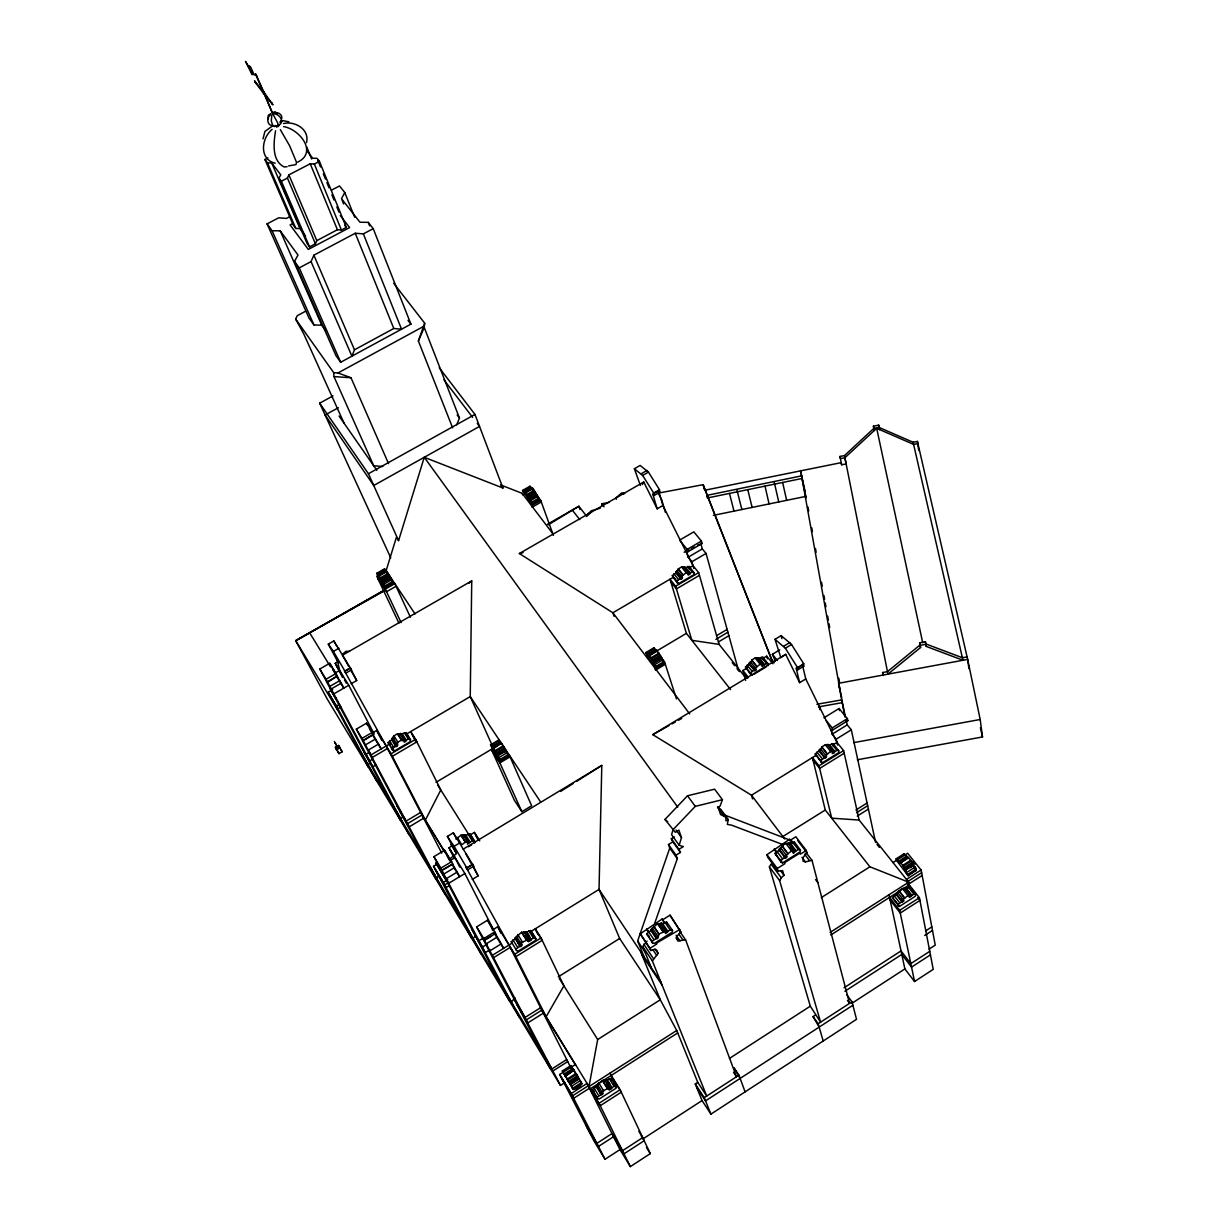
<?xml version="1.0" encoding="UTF-8"?>
<svg xmlns="http://www.w3.org/2000/svg" width="1228" height="1228" viewBox="0 0 1228 1228"><rect width="100%" height="100%" fill="white"/><g stroke="black" fill="none" stroke-linecap="round" stroke-linejoin="round"><path stroke-width="1.5" d="M348.706 666.297L342.474 655.215L471.736 580.89L470.247 696.583L491.891 744.705M406.744 735.096L406.146 732.778L402.139 733.73L402.139 734.804M406.79 733.454L410.705 741.39L394.403 750.983L392.745 750.354L388.079 742.572L392.3 739.456L395.907 746.609L397.028 746.486L397.887 744.889L395.6 745.196L391.671 738.872L393.973 735.818L397.504 733.745L402.078 740.653C406.944 738.381 402.692 741.144 404.288 742.203L406.084 741.098L400.758 733.5L398.133 734.344M463.202 849.147L601.797 765.428L599.034 889.41L619.649 938.484L660.28 999.792L676.72 1030.476L697.765 1082.39L706.729 1096.051L652.39 960.987L642.735 946.573L647.064 941.108M570.989 1068.038L509.006 945.038L465.919 867.045L467.668 869.869L473.67 866.231L453.332 832.814L447.376 836.406L456.463 853.66L449.494 859.124M470.309 836.176L469.771 833.889L465.013 835.669M474.622 843.037L474.714 841.395L470.401 834.533M306.524 142.663C309.778 129.477 295.15 120.774 283.53 123.521M263.007 138.902L264.926 131.411L272.048 126.284M281.734 118.763C282.839 114.511 278.004 111.794 274.32 112.822M525.722 932.528L530.603 930.563L532.952 935.782M531.217 931.177L535.899 938.606L535.761 940.249L518.277 951.071L516.604 950.579L511.278 941.722L515.852 938.299L520.104 946.619L521.271 946.404L522.268 944.762L519.874 945.238L515.238 937.778L521.593 932.221L526.873 940.218C533.873 940.495 526.367 928.521 522.207 932.758M378.531 575.871L376.812 573.261L384.487 568.886L387.127 572.893L385.776 570.437L378.07 574.811L379.437 577.283L378.531 575.871L386.467 571.051L390.09 576.976L382.368 581.366L381.801 580.675L384.886 578.91M452.641 427.897L418.38 341.016L424.243 327.462L424.688 323.194L393.681 283.269M611.375 1080.394L611.007 1078.384L606.294 1080.471L611.682 1088.499L611.099 1089.082L609.18 1089.789L606.218 1084.646M611.007 1078.384L616.395 1086.626L616.195 1088.115L599.187 1099.029L597.622 1098.692L592.234 1089.712L596.716 1086.32L601.106 1094.885L602.211 1094.624L603.24 1093.058L600.937 1093.657L596.148 1085.874L602.411 1080.456L607.783 1088.653C614.675 1088.914 606.785 1076.388 602.963 1080.901M689.415 568.948L689.184 566.492L684.978 567.889L690.044 574.029L688.34 575.072L687.757 574.366L689.369 572.708L684.426 566.922L681.586 566.983L678.255 568.932L683.014 575.226L680.466 577.651L682.476 577.482L682.323 578.311L680.542 579.155L680.312 578.342L676.874 581.304L677.334 582.855L678.7 583.622L694.004 574.597L694.234 572.877L692.208 572.018L689.568 573.553M666.927 924.377L666.62 921.998L661.662 924.039M666.62 921.998L672.514 930.41L672.253 932.129L654.202 943.472L652.575 942.95L646.726 933.679L651.485 930.087L656.78 937.9L656.335 938.791L657.502 938.576L658.607 936.841L656.212 937.348L650.917 929.535L657.609 923.702L663.488 932.067C668.753 929.396 664.102 932.405 665.545 933.51L667.556 932.205L661.401 923.241L658.177 924.285M275.548 130.782C273.706 142.494 271.48 160.684 284.144 166.947L287.091 166.716M763.018 659.651L762.864 657.195L758.566 658.745L764.016 665.361L762.25 666.466L761.682 665.776L763.371 664.056L758.029 657.794L755.143 657.962L751.705 660.035L756.847 666.819L754.176 669.337L756.218 669.091L756.034 669.92L754.207 670.826L753.992 670.027L750.415 673.113L752.165 675.354L749.049 671.455M767.991 665.791L767.853 663.35L763.54 664.901M559.201 978.332L597.668 1039.533L588.995 1086.55L590.177 1088.898L677.718 1032.917M271.772 115.125L271.296 120.973L272.708 125.425L274.412 126.561L277.82 125.548C285.387 123.015 280.352 114.526 274.351 113.805M720.529 809.098L728.265 819.521L727.298 824.418L731.489 825.124L783.387 844.772M794.47 844.465L794.347 842.009L790.31 843.206L790.095 844.357M781.1 862.286L780.67 860.782L784.661 857.359L784.876 858.142L786.918 857.083L787.133 856.223L784.861 856.653L787.854 853.874L782.052 845.831L785.859 843.452L789.42 843.114L795.069 850.528L793.196 853.015L798.261 849.484L800.472 850.114L800.103 851.879L782.558 862.885L781.1 862.286L775.068 853.322L779.734 849.791L779.273 850.697M833.183 746.133L833.121 743.692L828.731 745.396M821.916 747.53L819.137 750.139L824.94 757.415L824.479 758.29L826.367 757.323L826.582 756.479L824.495 756.816L827.288 754.207L821.778 746.931L825.323 744.751L828.225 744.475L833.981 751.214L832.216 753.593L836.928 750.323L838.524 750.339L838.57 752.764L822.253 762.864L815.208 754.023L818.923 750.83L820.12 751.475M899.096 891.313L896.348 893.846L902.227 901.337L901.766 902.15L903.578 901.152L903.823 900.385L901.843 900.815L904.591 898.282L898.988 890.791L902.426 888.581L905.543 888.212L911.053 895.151L909.273 897.407L913.893 894.153L915.766 894.659L915.351 896.256L899.464 906.433L892.464 897.622L896.133 894.491L897.223 895.012M672.959 830.036L671.578 834.626L679.161 845.263L683.351 846.599L678.884 849.362L680.435 852.432L676.029 855.164L677.288 858.71L654.524 923.778M679.161 845.263L681.494 837.603L678.9 830.113L675.308 832.323L664.962 819.46L687.511 795.775L714.619 789.19L722.432 799.674L720.068 806.09L718.226 807.226L720.529 814.502L725.763 817.127L726.009 820.918L728.265 819.521M415.049 613.923L386.145 570.652L396.368 537.388L398.578 540.612L424.259 457.292L502.912 488.007L474.975 414.419L439.24 367.771M659.497 489.711L659.82 492.182L654.017 495.529L653.695 493.057L659.497 489.711L648.445 472.105L640.126 465.443L634.354 468.743L640.387 485.398M418.38 341.016L424.688 323.194M644.163 956.98L637.654 940.986L669.751 848.087L668.477 844.526L672.883 841.809L671.317 838.739L674.279 836.913M908.152 875.794L908.367 875.165C900.017 869.393 915.259 859.677 916.303 870.099L908.152 875.794L896.394 860.214L896.118 858.848L904.023 853.813L906.909 857.052M363.365 233.873L401.556 329.227L393.789 328.49L354.478 349.811L351.899 356.166L311.068 261.595L313.877 255.178L355.26 233.259L363.365 233.873L373.22 228.654L410.919 324.131L340.678 362.26L336.012 355.752L294.505 261.38L297.99 255.01L280.214 230.833L272.079 230.71L267.075 223.88L278.664 217.816L286.508 218.415L289.9 216.65M456.755 424.75L459.456 418.073L424.243 327.462M652.39 960.987L658.039 953.358L656.903 950.518L654.493 949.275L650.901 950.518L640.264 933.802L662.122 919.02L665.085 923.333M616.333 499.228L616.072 498.399M263.928 92.207L272.908 104.825L263.467 93.267L263.928 92.207L255.516 73.803L272.816 114.05L263.928 92.207L254.549 80.818L255.608 82.875M267.919 157.952L264.926 159.502L267.504 162.91L271.695 162.94L280.767 174.867L278.956 178.029L307.184 243.697L309.563 246.889L315.427 243.789L316.809 240.627L337.424 229.728L341.43 230.05L346.357 227.441L319.449 161.405L316.993 158.289L312.741 158.274L306.954 150.906M515.468 939.144L515.852 938.299M278.956 178.029L281.35 181.207L287.429 178.045L288.887 174.867L310.224 163.785L314.353 164.061L319.449 161.405M749.249 664.64L749.663 663.78L745.457 666.927L750.83 674.648M344.055 423.184L303.761 333.939L295.641 319.034L297.268 315.673L305.572 311.237M651.04 930.977L651.485 930.087M596.716 1086.32L596.317 1087.118L597.422 1086.841M331.483 190.171L339.542 185.95L344.776 192.581L341.476 198.675L359.957 222.237L368.262 222.36L373.22 228.654M642.321 484.553L643.733 482.005L657.18 508.837L662.92 505.506L659.037 492.321M769.388 866.876L771.046 864.098L781.315 877.851L779.642 880.645L820.596 1022.172L810.311 1006.177L769.388 866.876L779.642 880.645M280.199 122.063L281.166 120.436M792.213 843.529L789.896 840.489L795.836 836.775L806.274 850.436L806.857 852.6L803.189 857.405L803.081 861.304L805.414 861.887L812 860.352L849.561 1003.368L847.443 1000.482M524.97 931.714L531.003 940.341L528.408 941.569L530.082 939.22M370.457 762.051L368.108 764.967L552.938 1070.969L567.72 1061.575M396.23 745.78L391.993 748.911L392.745 750.354M400.773 819.045L403.183 816.083M797.617 669.935L797.601 667.679L803.803 663.918L791.538 644.485L781.146 635.613L775.006 639.312L780.854 657.686L785.69 654.34L799.643 682.676L805.768 678.946L802.314 664.394L803.803 666.19L797.617 669.935L796.143 668.139L799.643 682.676M395.6 745.196L397.903 742.142L401.464 740.054L402.078 740.653M272.125 129.385C261.349 138.012 258.862 159.44 275.195 163.217M797.187 668.185L803.803 663.918M677.334 582.855L672.315 575.61L676.367 572.616M436.569 878.312L438.826 875.61M604.283 1081.546L606.033 1079.796M610.853 1087.547L609.18 1089.789M681.525 579.094L675.891 571.972L678.439 569.546M473.01 938.637L475.328 935.889M520.488 945.775L515.913 949.213L516.604 950.579M511.308 1002.048L514.9 997.857M755.205 670.734L749.203 663.151L751.874 660.633M519.874 945.238L522.453 942.029L526.873 940.218M652.575 942.95L652.007 941.508L656.78 937.9M820.933 762.22L820.565 760.7L824.94 757.415M270.667 114.695C266.169 117.734 266.936 126.039 273.276 125.624M656.212 937.348L659.221 934.539L653.68 926.158M597.622 1098.692L597.023 1097.494L601.505 1094.087M785.981 857.958L779.243 849.193L782.221 846.43M600.937 1093.657L603.516 1090.587L607.783 1088.653M902.227 901.337L897.944 904.591L898.236 905.942M405.486 740.684L408.295 739.056L410.735 739.732M455.987 839.154L460.93 835.193L464.245 834.825L468.989 841.763L467.407 844.081L472.243 840.796L474.714 841.395M664.44 922.781L662.475 919.91L670.027 915.182L680.865 932.083L676.428 936.749L677.979 940.817L685.638 939.942L736.462 1076.756L733.5 1072.351M672.606 830.143L695.278 806.366L722.432 799.674M530.389 939.973L533.413 938.131L535.899 938.606M666.973 931.822L670.104 929.903L672.514 930.41M611.114 1088.208L614.061 1086.35L616.395 1086.626M915.766 894.659L909.887 887.123L906.31 888.289L906.064 889.318M781.315 877.851L783.955 875.288L782.604 870.56L778.03 871.082L767.73 857.282L766.963 854.673L789.573 839.307L791.891 842.347M587.69 515.453L591.62 511.754M917.915 443.569L913.617 444.398L876.685 428.326L844.91 457.706L846.077 463.923L841.61 464.783L840.013 456.432L844.48 455.573L873.799 428.418L874.259 430.567L873.43 426.177L878.665 425.164L879.494 429.539L878.665 425.164M297.683 162.142C318.037 152.425 299.555 129.124 283.622 126.622M586.263 515.453L591.405 510.725L600.338 508.162M623.809 493.994L624.837 493.042L621.69 492.904L616.195 497.724L617.5 497.447M275.21 125.471L276.668 126.791L278.188 126.438L279.216 124.488M683.704 568.011L684.426 566.922M463.524 835.93L464.675 834.886M757.262 658.914L758.029 657.794M524.202 932.85L525.415 931.776M661.401 923.241L659.589 925.712M788.161 844.235L789.42 843.114M468.866 583.331L471.736 580.89M879.033 427.405L913.125 442.264L962.952 660.25L926.296 646.435L925.405 641.737L919.68 642.812L920.033 644.961L887.46 671.639L882.579 672.53L883.147 675.523M919.68 642.812L920.57 647.494L887.967 674.141L844.48 455.573M548.287 524.816L578.849 506.258L586.923 516.589M500.763 743.047L498.737 739.993L490.525 744.874L500.763 761.191L508.991 756.279L505.706 750.385L497.478 755.281C498.875 757.983 495.068 751.628 497.156 754.545L505.399 749.633L501.331 743.047L493.364 748.512L501.331 743.047M619.956 1149.592L605.036 1159.278L571.22 1093.534L587.076 1083.403L619.956 1149.592L630.363 1166.6L650.287 1153.629L620.14 1089.743L611.191 1075.452M697.765 1082.39L695.278 1083.986L702.048 1100.564L710.92 1114.134L856.53 1019.301L851.971 1001.802L846.66 994.603M889.011 894.782L904.882 968.923L914.553 981.525L933.234 969.352L919.404 897.668L909.211 884.851L830.788 935.015M819.153 1027.099L813.059 1016.615L815.469 1015.049M929.074 949.121L935.245 945.115L921.138 870.023L907.63 853.276L893.017 862.563M710.92 1114.134L704.243 1097.663L738.934 1075.16L733.991 1067.823L740.131 1078.414M823.205 1041.006L818.17 1023.738L851.971 1001.802M929.765 951.332L910.823 963.627L901.03 950.933L843.989 987.819M643.257 1138.724L702.048 1100.564M851.894 1003.307L904.882 968.923M852.861 1005.225L705.547 1100.871L696.598 1087.225M930.44 954.847L911.544 967.111L901.782 954.448L844.895 991.257M925.559 930.947L931.822 926.894M729.493 1058.398L810.311 1006.177M924.684 935.49L932.482 930.456M904.591 898.282L907.937 895.534L911.053 895.151M630.363 1166.6L599.018 1103.312L620.14 1089.743M914.553 981.525L899.694 910.316L919.404 897.668M580.153 1080.778C586.109 1084.616 571.834 1093.764 571.573 1086.243L580.153 1080.778L578.526 1078.107L569.961 1083.572L570.391 1084.37L578.956 1078.905L578.526 1078.107M906.985 872.264L914.921 867.198M572.724 1088.238L581.304 1082.774M908.06 874.213L915.996 869.148M573.2 1089.144L581.765 1083.664M908.367 875.165L916.303 870.099M906.448 879.401L921.138 870.023M906.985 882.057L921.645 872.694M676.72 1030.476L588.995 1086.55L540.581 1007.712L525.108 1017.413L514.225 999.454M830.097 932.42L908.674 882.195L859.139 820.058L843.621 750.6L836.959 742.418L805.768 678.946M907.538 884.82L922.167 875.472M573.353 1089.543L562.301 1071.016L570.836 1065.597L574.182 1071.092L572.755 1068.606L564.205 1074.04L565.647 1076.526L564.189 1073.947L565.555 1076.112L573.875 1070.187L565.555 1076.112M605.036 1159.278L593.891 1140.812L559.676 1074.485L575.441 1064.476M896.118 858.848L898.558 861.365L906.602 856.146L908.444 857.896L900.508 862.946L898.681 861.181C899.218 865.755 900.032 860.751 907.415 856.776M574.121 1070.662L573.292 1069.342L564.527 1074.669M900.508 862.946L908.336 857.359L910.7 860.306L912.926 864.159L904.975 869.209C902.12 865.924 905.988 872.463 905.097 869.9M575.917 1073.502C582.732 1078.245 568.15 1087.594 567.336 1078.967L575.917 1073.502L573.875 1070.187M904.975 869.209L902.764 865.356L910.7 860.306M567.796 1079.826L576.362 1074.362M903.071 866.262L911.007 861.212M383.029 590.806L295.687 640.632L327.231 699.024L560.459 1085.429L564.834 1082.635M568.733 1081.392L577.313 1075.928M904.1 867.705L912.036 862.639M574.658 1078.322L577.62 1076.572L578.219 1077.509M571.573 1086.243L569.362 1082.666L577.943 1077.017M904.207 869.24L912.68 863.668M578.833 1078.598L570.391 1084.37M905.021 870.376L913.478 865.233M910.178 867.689L913.356 865.663L913.033 864.85M597.668 1039.533L660.28 999.792L640.663 951.731M821.348 897.591L869.9 866.784L908.674 882.195L909.748 887.614M566.691 1059.534L551.894 1068.943L541.256 1051.337M560.628 791.446L573.307 783.433M576.469 781.438L601.797 765.428M855.916 810.004L867.091 803.005M658.991 933.971L663.488 932.067M787.854 853.874L791.507 850.881L795.069 850.528M526.367 1019.839L541.809 1010.153L575.64 1065.229M856.53 812.721L867.689 805.721M543.329 1013.161L527.933 1022.832L517.065 1004.903M857.282 816.067L868.411 809.083M650.901 950.518L649.996 948.277L656.734 944.04L656.381 943.165L679.898 929.489M778.03 871.082L777.278 868.472L784.907 863.683L784.615 862.655L799.996 852.984L800.318 854.181L806.274 850.436M558.264 976.843L619.649 938.484M782.389 836.805L825.277 810.019L812.429 757.569L819.015 765.827L831.678 818.17L859.139 820.058M541.057 937.962L563.913 985.838L546.138 1016.738L514.701 954.263L541.057 937.962L535.27 928.798L538.033 934.585M819.015 765.827L843.621 750.6M844.204 753.224L819.644 768.436L813.074 760.193M489.895 949.797L485.382 952.59L475.113 935.613M490.356 950.564L501.27 943.841L495.329 933.556L484.415 940.28L560.459 1085.429M837.557 745.058L836.207 739.133L851.311 729.816L847.243 724.873L846.23 720.268L847.857 720.683L847.412 718.595L839.062 708.51L823.942 717.812M492.72 955.092L512.091 943.119M530.634 931.668L599.034 889.41L660.802 981.878M815.499 755.68L751.49 795.222L652.759 734.651L785.69 654.34M833.889 744.306L836.959 742.418M493.948 957.456L510.203 947.417L515.898 956.643L542.193 940.341L536.421 931.208M827.288 754.207L830.711 751.413L833.981 751.214M492.336 930.072L497.724 926.756L514.701 954.263M479.12 940.648L483.678 937.839M484.891 940.74L483.771 938.591L494.731 931.852L487.562 920.171L476.648 926.879L549.914 1067.961M485.966 939.313L490.647 936.442M847.857 720.683L832.707 730.031L832.231 727.943L847.412 718.595M486.257 943.81L497.14 937.102M487.009 944.24L482.466 947.034L472.166 930.026M836.207 739.133L832.17 734.175L847.243 724.873M472.227 879.478L478.152 875.871L471.92 863.422L473.67 866.231M519.106 1016.922L443.83 874.06L454.467 867.628L452.579 863.959L443.446 869.485M446.547 878.511L457.184 872.064L454.467 867.628M467.668 869.869L466.763 867.874L472.78 864.22M481.054 953.864L443.323 882.425L447.775 879.724M466.763 868.073L472.765 864.435M449.095 882.272L444.659 884.958L434.896 868.841M448.972 883.162L464.875 873.507L448.972 847.734L452.15 845.816M449.341 885.603L446.056 887.598L436.308 871.481M447.376 836.406L454.13 846.322L460.132 842.7M775.328 661.201L772.366 654.309L779.765 649.842M775.006 639.312L785.337 648.231L791.538 644.485M468.989 841.763L465.243 842.07L461.835 844.849L457.261 837.404M756.847 666.819L760.132 664.133L763.371 664.056M521.854 811.677L499.013 760.899L491.415 749.433L514.394 800.334L521.854 811.677L531.647 805.768L509.159 754.852L506.258 756.571M471.537 938.1L433.561 866.293L436.83 864.312M468.482 846.752L471.552 844.895M753.746 674.402L766.41 666.743M455.051 857.574L449.786 860.767L447.376 856.269M443.83 874.06L440.913 868.15L451.612 861.672L444.582 850.221L433.929 856.653L509.113 1000.344M451.612 861.672L452.825 864.021L441.911 870.406M469.618 835.286L474.392 832.4L479.734 840.858M745.626 680.404L742.909 670.503L747.668 667.633M761.943 659.022L766.702 656.151L772.872 663.734L771.875 659.85L774.254 662.767M783.694 646.235L789.896 642.505M500.763 761.191L500.057 759.457L508.3 754.545M664.056 661.616L664.501 663.458L656.566 668.201L656.105 666.359L664.056 661.616L661.385 657.609L653.434 662.352C654.662 665.069 650.809 658.868 653.189 661.57L661.14 656.826L656.98 650.456L649.228 655.783L655.583 652.007M499.013 760.899L501.914 759.165M659.743 665.069L654.831 668.001L655.537 670.15L665.33 664.302L659.82 657.103M500.548 760.454L508.776 755.542M656.504 667.387L664.455 662.644M510.034 756.832L499.903 762.88L492.321 751.413M716.599 635.674L727.114 629.396M407.527 823.65L421.987 815.008L444.659 851.925M715.909 639.374L727.897 632.205M423.645 818.216L409.231 826.843L399.96 811.539M718.395 641.952L728.864 635.69M645.867 652.544L653.787 647.847L655.737 649.919L647.801 654.631L645.867 652.544L647.371 656.12L656.566 668.201M490.525 744.874L491.154 745.58L499.366 740.699M646.665 653.142L654.585 648.43M491.154 745.58L493.579 749.525L492.152 746.931L500.379 742.05L501.592 743.615M647.801 654.631L649.151 656.965L647.816 654.37L655.752 649.658L656.98 650.456M492.213 747.161L500.425 742.28M492.152 746.931L500.855 742.587M647.816 654.37L656.351 650.103M435.986 782.328L493.441 748.144M657.164 650.748L686.391 633.356L669.997 579.202L675.615 586.232L691.871 640.341L719.101 644.378L744.552 676.306M497.156 754.545L494.945 750.722L503.188 745.81M653.189 661.57L651.024 657.809L658.976 653.081M495.421 751.674L503.649 746.762M651.423 658.776L659.375 654.048M496.281 753.04L504.524 748.144M652.329 660.096L660.296 655.368M498.061 752.641L501.362 750.676M496.588 754.038L501.577 750.907M652.421 661.201L660.526 656.197L661.14 656.826M496.879 754.053L505.122 749.141M652.943 661.078L660.894 656.351M496.972 754.729L505.199 749.832L506.151 751.229L505.706 750.385M652.789 661.892L660.741 657.149L661.754 658.469L661.385 657.609M497.478 755.281L505.982 750.722M653.434 662.352L661.708 657.901M497.662 755.834L505.89 750.922M653.526 662.936L661.462 658.193M655.399 662.26L660.173 659.421M497.754 755.619L498.952 757.522L507.195 752.611M653.756 662.644L655.031 664.455L662.982 659.712M371.009 754.913L389.476 744.061M405.808 734.451L470.247 696.583L540.581 801.884M673.297 577.267L612.879 612.772L519.337 553.536L643.733 482.005M689.722 567.612L693.006 565.678L698.686 572.647L719.101 644.378M683.014 575.226L686.16 572.647L689.369 572.708M372.345 757.415L387.511 748.497L392.331 756.31L416.86 741.85L411.963 734.098M372.867 759.058L369.72 760.915L360.894 746.348M415.601 739.333L440.791 789.988L425.379 820.12L391.026 753.808L415.601 739.333L410.705 731.581L416.108 742.418M675.615 586.232L698.686 572.647M375.983 764.921L372.836 766.763L364.025 752.211M699.453 575.349L676.428 588.918L670.826 581.903M444.812 893.83L361.999 738.412L372.222 732.425L366.543 723.169L356.35 729.125L435.756 878.803M371.623 733.438L376.643 730.491L391.026 753.808M687.173 549.407L701.418 541.057L693.805 531.862L679.606 540.151L687.173 549.407L687.864 551.817L702.094 543.482L701.418 541.057M339.005 753.654L342.182 751.797L338.56 745.427L335.397 747.284L339.005 753.654L337.577 751.244M363.089 740.453L373.297 734.482L372.222 732.425M684.165 552.293L688.877 549.53M363.135 740.822L373.297 734.482M691.287 548.824L694.449 546.982M697.611 545.14L702.094 543.482M365.33 744.935L375.476 738.995L373.312 734.866M693.789 568.395L691.886 561.764L688.171 557.205L702.324 548.916L700.758 543.283M375.476 738.995L378.592 744.061L368.415 750.032L371.731 756.279M691.886 561.764L706.054 553.429L702.324 548.916M366.128 754.192L369.29 752.334M337.286 750.538L335.735 747.898L336.211 748.85M336.579 749.433L336.994 750.154M336.764 749.755L340.002 747.837L338.56 745.427M333.893 693.866L348.752 685.27L335.213 663.32L338.375 661.508M351.177 683.75L356.703 680.542L349.995 667.525L351.469 669.905L345.882 673.128L344.408 670.749L386.206 745.979L441.758 853.153M376.689 780.962L336.533 706.131L339.619 704.35M341.031 706.99L337.946 708.786L329.549 694.894M351.469 669.905L333.862 640.939L328.306 644.117L337.623 661.524L339.695 670.595L334.676 673.051M409.2 834.81L326.019 679.237L336.012 673.481L329.749 663.289L319.802 669.014L400.558 820.504M350.502 668.017L344.914 671.24L350.379 667.618M327.354 681.755L337.332 675.999L336.012 673.481M653.48 493.733L659.282 490.386M327.584 682.4L337.332 675.999M329.749 686.437L339.68 680.696L337.546 676.659M331.268 688.939L341.2 683.182L339.68 680.696M368.431 767.285L328.122 692.254L332.65 689.629M634.354 468.743L642.643 475.451L648.445 472.105M547.488 524.249L578.849 506.258L579.954 509.497M641.246 473.762L647.049 470.431M328.306 644.117L333.387 651.423L338.989 648.2M532.369 497.969L536.851 495.421L536.467 494.577L529.007 498.829C527.487 500.042 529.483 493.38 533.996 494.04M391.717 579.647C391.011 574.857 379.759 581.258 383.996 584.052L391.717 579.647L393.543 583.3L385.838 587.69L376.812 573.261M529.007 498.829L530.373 500.656L537.849 496.388L539.43 500.103L531.97 504.355L522.529 490.463L529.974 486.242L532.814 490.049L531.54 487.593L524.08 491.829L525.369 494.285L522.529 490.463M385.838 587.69L385.024 585.848L392.745 581.443M531.97 504.355L531.371 502.421L538.846 498.169M385.515 586.846L393.236 582.44M531.801 503.434L539.276 499.182M401.111 622.611L385.331 589.102L394.833 583.668L410.428 617.254M531.893 489.68L531.325 488.13L540.75 500.441L531.54 505.706L532.108 507.241L541.318 501.991L536.083 495.16M295.779 640.801L383.105 590.975M337.454 709.63L295.687 640.632L384.732 590.607M396.045 586.278L386.559 591.712L377.917 578.649M273.23 112.377L275.133 111.748L277.467 114.081M377.272 573.737L384.963 569.362M523.143 490.847L530.588 486.626M378.163 575.088L385.868 570.713M524.11 492.136L531.571 487.9M378.424 575.18L386.129 570.805L386.743 571.649L379.038 576.039L378.07 574.811M524.54 492.121L532 487.884L532.691 488.667L525.216 492.919L524.08 491.829M525.216 492.919L532.461 488.069L534.18 490.31L536.191 493.794L528.715 498.046L528.025 497.432M379.038 576.039L380.327 577.82L388.048 573.43M525.001 492.305L526.705 494.562L534.18 490.31M382.368 581.366L380.803 578.756L388.524 574.366M528.715 498.046L527.119 495.513L534.594 491.261M381.57 579.984L389.291 575.579M527.933 496.68L535.393 492.428M381.954 580.813L389.829 576.5M528.224 497.54L535.945 493.334M382.737 582.133L383.167 582.962L382 581.105L389.506 576.285L390.09 576.976M528.163 497.893L535.485 493.195L536.191 493.794M382.368 581.765L390.074 577.375L390.872 578.572L390.443 577.743M528.516 498.553L535.976 494.301L536.851 495.421M382.936 582.379L390.657 577.989M529.253 499.044L536.728 494.792L537.849 496.388M382.967 582.732L390.673 578.342M529.145 499.474L536.621 495.222M652.759 734.651L668.846 725.656M672.054 723.845L675.277 722.049M678.485 720.253L681.709 718.457M333.018 395.892L319.679 403.183L368.431 473.732L474.975 414.419M338.36 407.727L325.098 414.987L373.742 485.505L479.534 426.423L477.247 423.414M295.641 319.034L333.678 372.652L338.007 372.944L423.199 326.617M294.505 261.38L299.248 267.873L311.068 261.595M293.369 223.204L290.1 224.924L308.32 249.422L349.612 227.579L340.263 215.545M280.122 122.14L283.131 120.666L288.856 121.802M270.651 113.713L268.287 115.263L267.95 118.962M596.148 1085.874L597.637 1085.322M896.348 893.846L897.668 893.385M515.238 937.778L517.617 937.286M779.243 849.193L780.747 848.717M819.137 750.139L821.21 749.817M749.203 663.151L751.26 662.905M519.337 553.536L523.051 552.615M288.611 165.903L295.994 164.583L296.485 162.203L289.608 145.748L280.322 129.631M675.891 571.972L677.211 571.665M804.923 490.878L801.669 475.85L706.683 495.406L707.374 497.969L802.222 478.444M713.391 515.361L806.09 496.342M879.125 427.313L873.891 428.326L873.43 426.177M913.125 442.264L917.423 441.435L967.664 659.39L980.19 719.501L982.507 736.953L857.344 759.764M844.91 457.706L840.443 458.581L840.013 456.432M602.15 505.215L601.674 503.772L609.195 502.359M658.07 493.165L703.183 484.676L772.888 662.506M920.217 645.329L925.943 644.27M967.081 656.873L962.384 657.747L925.743 643.902L925.405 641.737M844.925 717.075L838.586 683.29L967.664 659.39L968.907 668.585M853.598 742.664L980.19 719.501M816.912 704.273L841.809 699.868L845.125 715.586M818.508 706.867L842.301 702.662M264.926 159.502L293.292 225.062L295.841 228.485L299.939 228.546L305.542 236.052M267.075 223.88L309.026 318.098L313.954 324.975L321.751 325.19L326.126 331.253M333.678 372.652L333.955 376.582L350.993 377.748L388.524 463.585M382.783 466.502L373.711 465.765L333.955 376.582M393.144 738.489L393.958 738.581M687.864 551.817L686.559 551.602L688.171 557.205M400.758 733.5L405.133 739.885M592.832 1090.909L594.398 1091.262M349.596 651.3L346.004 651.347L342.858 653.895M832.707 730.031L831.11 729.586L832.17 734.175M647.294 935.137L648.921 935.659M338.007 372.944L350.993 377.748M723.768 814.717L791.83 840.812M390.473 744.659L388.079 742.572M553.337 534.395L522.161 493.349L500.579 484.906L502.912 488.007M775.497 854.826L776.971 855.425M815.576 755.527L816.912 756.187M745.872 668.462L747.223 669.168M672.79 577.175L678.7 583.622M660.526 656.197L660.741 657.149M911.744 863.115L912.926 864.159M664.962 819.46L667.679 821.67M913.356 865.663L911.759 863.484M648.399 654.831L649.228 655.783M658.561 490.663L659.82 492.182M654.017 495.529L652.759 494.009L657.18 508.837M772.366 654.309L777.462 660.557M826.26 720.636L832.231 727.943M689.184 566.492L694.234 572.877M762.864 657.195L768.298 664.072M833.121 743.692L838.939 751.029M687.619 566.369L692.208 572.018M761.283 657.134L766.272 663.274M831.54 743.692L836.928 750.323M685.592 567.244L690.167 572.908M759.196 658.07L764.184 664.225M829.391 744.705L834.779 751.352M830.88 748.052L834.119 752.043M683.505 567.06L688.094 572.724M757.093 657.962L762.081 664.133M827.288 744.675L833.981 753.071M681.586 566.983L686.636 573.307M755.143 657.962L760.577 664.778M825.323 744.751L831.141 752.027M678.255 568.932L682.829 574.612M751.705 660.035L756.678 666.205M821.778 746.931L827.15 753.608M912.65 861.534L914.891 864.328M677.012 570.636L681.586 576.316M750.385 661.785L755.358 667.955M820.381 748.727L825.753 755.404M677.764 572.632L682.323 578.311M754.053 667.449L756.034 669.92M913.908 868.027L916.088 870.729M675.738 572.662L680.312 578.342M749.034 663.841L753.992 670.027M818.923 750.83L824.295 757.507M673.85 573.768L678.409 579.462M747.054 665.039L752.027 671.209M816.896 752.073L822.269 758.766M672.315 575.61L676.874 581.304M745.457 666.927L750.415 673.113M815.208 754.023L820.565 760.7M818.892 758.658L822.253 762.864M900.4 862.409L902.764 865.356M742.909 670.503L747.99 676.874M743.631 673.159L747.698 678.255M732.21 662.644L734.59 665.622M736.969 668.6L739.348 671.593M877.007 844.419L879.371 847.397M917.669 897.561L919.941 900.416L900.262 913.049L890.162 900.155M908.382 887.215L913.893 894.153M601.674 503.772L604.053 506.765M906.31 888.289L911.821 895.227M905.205 888.151L911.145 895.887M904.299 888.381L909.81 895.335M902.426 888.581L908.321 896.056M256.023 75.015L256.898 76.136M898.988 890.791L904.483 897.745M897.591 892.495L903.087 899.464M251.602 74.048L252.108 74.693L245.493 61.4L251.08 70.318L249.33 65.898L250.742 67.31L254.319 75.046L250.804 71.608M901.383 898.374L903.578 901.152M896.133 894.491L901.613 901.459M894.153 895.749L899.633 902.718M686.391 633.356L730.583 689.583M825.277 810.019L869.9 866.784M892.464 897.622L899.464 906.433M889.563 897.407L899.694 910.316M572.816 510.741L579.754 519.644M344.746 225.353L346.357 227.441M408.003 320.339L410.919 324.131M660.219 656.381L664.64 662.153L676.428 698.855M534.901 494.193L539.43 500.103M659.896 657.44L664.501 663.458M797.586 840.474L806.857 852.6M806.228 852.8L812 860.352M443.922 379.79L472.642 417.397M804.586 854.181L809.206 860.245M794.347 842.009L800.472 850.114M792.613 842.07L798.261 849.484M649.029 655.184L651.024 657.809M801.961 857.328L805.414 861.887M790.31 843.206L795.944 850.636M789.036 843.037L794.67 850.467M790.725 845.417L795.237 851.357M689.752 713.959L612.879 612.772L614.107 616.333M784.738 839L751.49 795.222L752.564 798.906M788.008 843.283L793.641 850.712M815.545 879.54L817.817 882.548M790.418 847.197L793.81 851.664M790.402 848.594L793.795 853.046M785.859 843.452L791.983 851.495M255.194 82.322L263.467 93.267M457.154 415.018L459.456 418.073M782.052 845.831L787.685 853.276M505.399 749.633L504.647 748.727L505.199 749.832M780.578 847.704L786.196 855.164M779.043 849.899L784.661 857.359M776.864 851.265L782.482 858.725M774.254 848.886L776.556 851.94M774.561 849.914L776.848 852.969M779.918 859.354L782.558 862.885M775.068 853.322L780.67 860.782M780.532 870.698L783.955 875.288M766.963 854.673L777.278 868.472M718.012 806.689L725.763 817.127M717.566 807.379L724.198 816.344M687.511 795.775L695.278 806.366M424.259 457.292L677.733 807.134M813.059 1016.615L818.17 1023.738M676.06 830.005L681.494 837.603M671.317 838.739L678.884 849.362M672.883 841.809L680.435 852.432M668.477 844.526L676.029 855.164M669.751 848.087L677.288 858.71M492.628 747.484L493.364 748.512M339.066 416.031L376.842 470.278M330.01 688.693L333.202 693.666M680.865 932.083L670.027 915.182M679.744 931.392L685.638 939.942M678.915 934.186L682.845 939.896M676.121 935.275L680.036 940.986M676.014 937.962L677.979 940.817M664.762 922.121L670.104 929.903M577.62 1076.572L578.956 1078.905M662.368 923.318L667.694 931.1M660.986 923.18L666.313 930.977M659.896 923.471L665.223 931.254M660.649 927.278L662.782 930.394M657.609 923.702L662.936 931.499M653.91 926.726L659.221 934.539M652.221 928.046L657.533 935.843M650.748 930.225L656.044 938.038M646.619 928.721L653.787 939.451M646.972 929.611L648.921 932.497M646.726 933.679L652.007 941.508M655.123 949.044L658.039 953.358M652.882 949.751L656.75 955.507M640.264 933.802L649.996 948.277M643.718 944.132L653.403 958.561M572.724 1068.498L573.292 1069.342M637.654 940.986L644.777 951.639M641.983 954.954L662.076 985.071M387.281 573.921L393.543 583.3M504.247 749.187L508.991 756.279M493.103 747.944L494.945 750.722M335.72 698.057L335.965 698.548M385.331 589.102L376.674 576.039L398.9 623.056M562.301 1071.016L564.205 1074.04M906.602 856.146L907.523 857.558M695.278 1083.986L704.243 1097.663M785.337 648.231L797.601 667.679M475.604 834.871L478.26 839.092M569.654 1082.973L568.81 1081.653L569.362 1082.666M406.146 732.778L410.106 739.056M469.771 833.889L474.085 840.75M530.603 930.563L535.27 937.992M437.905 785.383L469.188 835.132M404.334 732.748L408.295 739.056M467.929 833.935L472.243 840.796M528.731 930.686L533.413 938.131M642.643 475.451L653.695 493.057M273.291 114.772L277.697 122.907L278.188 126.438M402.139 733.73L406.084 740.024M465.642 834.994L469.956 841.855M526.382 931.837L531.049 939.266M464.245 834.825L469.326 842.531M399.729 733.684L403.674 739.993M463.202 835.04L467.5 841.932M523.895 931.991L528.562 939.435M525.507 936.55L528.301 941.016M524.678 935.613L528.408 941.569M461.559 835.761L465.857 842.638M397.504 733.745L401.464 740.054M460.93 835.193L465.243 842.07M521.593 932.221L526.259 939.681M612.373 1077.923L621.291 1092.199L600.216 1105.737L589.455 1088.223L573.676 1098.308L562.163 1079.305M613.309 1083.48L615.228 1086.565M609.226 1078.614L614.061 1086.35M393.973 735.818L398.194 742.71M517.802 934.569L522.714 942.582M606.954 1079.796L611.79 1087.532M638.852 1131.372L642.72 1137.589L622.489 1150.713L612.005 1133.567L596.854 1143.36L585.602 1124.756M335.95 644.838L336.979 646.496M456.632 838.709L453.332 832.814M641.292 1136.069L644.193 1140.72L624.024 1153.813L613.555 1136.683L598.45 1146.461L587.23 1127.887M392.776 737.537L396.705 743.846M516.466 936.35L521.102 943.825M519.582 941.753L521.439 944.746M605.634 1079.78L610.454 1087.532M604.59 1080.087L609.41 1087.839M646.465 1147.459L650.287 1153.629M606.785 1083.956L609.671 1088.607M391.594 739.532L395.523 745.856M515.115 938.438L519.751 945.913M602.411 1080.456L607.215 1088.208M389.568 740.73L393.497 747.054M512.936 939.773L517.571 947.249M391.932 747.008L394.403 750.983M598.711 1082.82L603.746 1091.063M338.744 662.844L336.933 659.896L337.7 661.37M597.361 1084.524L602.165 1092.291M336.549 665.868L341.031 673.144M450.231 850.175L455.481 858.71M596.01 1086.488L600.799 1094.255M593.891 1087.839L598.681 1095.622M592.234 1089.712L597.023 1097.494M599.018 1103.312L588.243 1085.767L572.432 1095.883L560.904 1076.849M309.932 633.28L330.501 666.804M335.781 675.062L343.809 688.125L341.2 683.182M372.575 734.989L381.14 748.957L378.592 744.061M452.733 865.556L459.579 876.715L457.184 872.064M494.209 933.126L503.572 948.384L501.27 943.841M581.903 1084.078L570.836 1065.597M336.487 745.396L337.777 747.683M500.379 742.05L501.208 743.431M319.802 669.014L326.019 679.237M356.35 729.125L361.999 738.412M433.929 856.653L440.913 868.15M476.648 926.879L483.771 938.591M565.31 1075.636L567.336 1078.967M335.658 698.302L330.731 690.059M328.122 692.254L336.533 706.131M396.874 805.737L406.161 821.071L420.651 812.429L450.2 860.69L444.582 850.221M433.561 866.293L443.323 882.425M559.676 1074.485L571.22 1093.534M358.622 749.034L366.926 762.757M390.903 802.452L399.591 816.82M426.3 861.043L435.418 876.147M462.311 920.647L471.89 936.504M500.134 983.275L510.219 999.96M336.733 745.856L337.27 746.824M336.672 749.464L335.397 747.284M906.617 857.037L907.292 858.172M333.678 694.526L334.4 695.739M335.797 698.287L334.86 696.69M340.739 749.402L342.182 751.797M337.025 746.271L338.053 748.144M336.196 744.905L335.106 742.925L335.566 743.754M454.13 846.322L466.763 867.874M333.387 651.423L344.776 670.856M334.354 741.466L335.137 742.863M336.104 744.751L335.674 743.953M262.009 89.767L265.401 95.707M383.996 584.052L385.024 585.848M498.952 757.522L500.057 759.457M655.031 664.455L656.105 666.359M530.373 500.656L531.371 502.421M466.011 854.166L471.613 864.174M473.486 867.521L478.152 875.871M350.487 669.46L356.703 680.542M337.715 701.464L338.222 702.385M333.862 640.939L335.397 643.764M656.596 650.994L657.087 651.884M332.573 669.137L333.985 671.747M334.308 671.547L329.749 663.289M339.695 670.595L342.765 676.474M344.515 679.805L346.25 683.136M335.213 663.32L342.658 677.549M366.543 723.169L367.602 725.226M369.413 728.48L370.81 731.151M348.752 685.27L374.218 734.052M376.643 730.491L381.847 740.499M487.562 920.171L492.965 930.317M454.237 856.254L459.779 867.091M448.972 847.734L454.529 858.587M455.327 851.28L456.048 852.692L451.06 844.373L451.766 845.785M494.731 931.852L495.836 934.001M464.875 873.507L493.456 929.596M380.327 577.82L380.803 578.756M497.724 926.756L501.101 933.433M662.92 505.506L693.006 565.678M511.278 941.722L511.969 943.104M474.392 832.4L478.06 839.921M610.07 1073.072L613.969 1081.315M384.487 568.886L385.193 570.406M319.679 403.183L390.75 557.819M368.431 473.732L398.578 540.612M498.737 739.993L499.382 741.466M272.079 230.71L313.954 324.975M299.248 267.873L340.678 362.26M280.214 230.833L321.751 325.19M526.705 494.562L527.119 495.513M267.504 162.91L295.841 228.485M313.877 255.178L354.478 349.811M281.35 181.207L309.563 246.889M271.695 162.94L299.939 228.546M287.429 178.045L315.427 243.789M288.887 174.867L316.809 240.627M278.863 124.581L279.247 125.471M276.3 125.901L276.668 126.791M271.864 102.768L272.524 104.365M310.224 163.785L337.424 229.728M314.353 164.061L341.43 230.05M306.678 146.869L311.651 159.011M317.699 160.024L320.539 166.977M323.363 173.931L325.497 179.135M326.909 182.604L329.043 187.823M331.882 194.776L334.001 199.98M336.84 206.933L338.974 212.137M342.182 200.44L343.61 203.955M355.26 233.259L393.789 328.49M642.735 946.573L651.239 967.557M344.776 192.581L354.692 217.279M368.262 222.36L369.659 225.891M703.567 486.15L771.859 660.357M662.122 919.02L662.475 919.91M522.161 493.349L522.729 494.899M738.934 1075.16L745.104 1091.876M529.974 486.242L530.542 487.792M540.75 500.441L553.367 535.347M653.787 647.847L654.294 649.366M665.376 512.337L661.631 499.612L658.653 493.932M706.054 553.429L738.366 669.935M789.573 839.307L789.896 840.489M703.183 484.676L704.672 490.264L841.195 462.649L841.61 464.783M766.702 656.151L767.393 658.837M729.493 493.441L734.006 511.124M736.953 490.049L741.865 509.513M333.955 670.12L334.476 672.238M781.146 635.613L781.898 638.637M747.775 489.68L752.119 507.41M803.388 664.425L803.803 666.19M819.076 706.023L819.936 709.723M980.389 727.697L982.507 736.953M774.269 482.358L778.752 501.945M765.029 486.134L769.066 503.94M782.65 482.512L786.641 500.333M839.062 708.51L839.522 710.613M838.586 683.29L841.794 698.057M925.743 643.902L926.296 646.435M851.311 729.816L875.595 842.439M876.685 428.326L922.719 642.766M920.033 644.961L920.57 647.494M801.853 477.554L806.167 497.831M801.669 475.85L800.595 470.508L839.86 689.215M882.579 672.53L883.085 675.047M904.023 853.813L904.299 855.195M808.024 507.118L808.699 510.879M811.754 527.81L812.429 531.571M815.469 548.486L816.144 552.247M821.563 582.333L822.238 586.094M823.927 595.503L824.602 599.264M825.277 603.025L825.953 606.785M827.657 616.195L828.332 619.956M829.007 623.717L829.683 627.477M838.816 678.24L839.491 682M917.423 441.435L918.744 450.476M441.405 871.941L445.411 878.956L435.756 862.747L441.865 872.678L441.405 871.941M442.464 873.707L442.433 873.783"/></g></svg>
